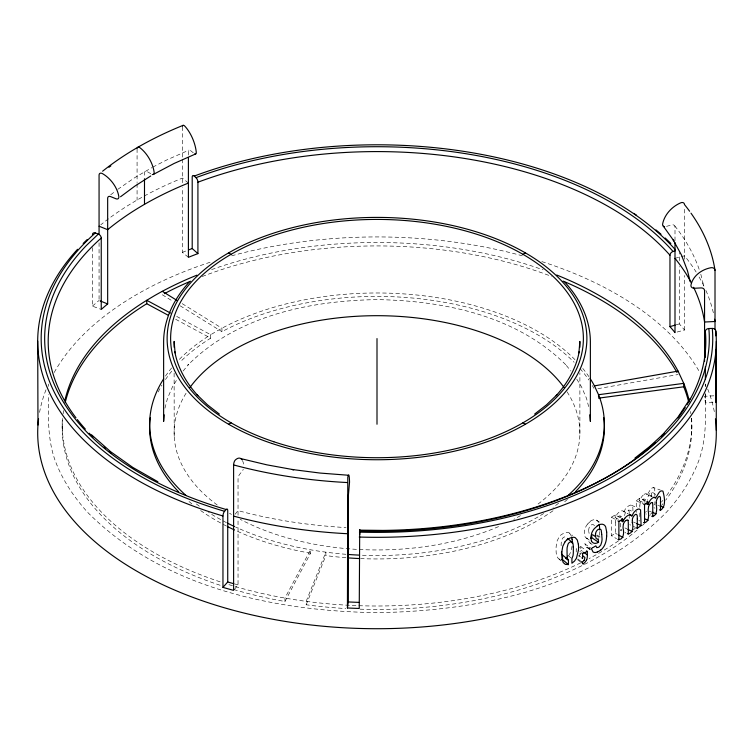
<?xml version="1.0" encoding="UTF-8"?>
<svg xmlns="http://www.w3.org/2000/svg" width="754" height="754" viewBox="0 0 754 754"><rect width="100%" height="100%" fill="white"/><g stroke="black" fill="none" stroke-linecap="round" stroke-linejoin="round"><path stroke-width="0.57" stroke-dasharray="3.77 2.83" d="M99.066 299.31L99.066 242.458M188.406 257.321L182.383 252.364L182.383 187.388M182.383 182.741L182.383 158.915M579.873 434.012L579.883 372.844M620.533 523.257L620.533 530.156L621.993 530.91M629.232 516.462L629.232 518.309M677.111 332.033L684.509 330.035A339.3 195.889 0 0 0 679.316 323.89L679.316 266.539M679.316 260.686L679.316 252.496M684.509 330.035L684.509 275.502M684.509 259.263L684.509 207.812M579.317 547.347L580.844 546.65L580.816 551.306M632.926 510.826C632.823 508.922 633.445 505.255 630.712 505.048C626.989 505.698 620.862 512.767 627.403 513.672M705.669 394.521C705.735 416.321 706.432 438.583 699.222 459.497C692.115 479.026 680.608 496.518 666.743 511.9L666.074 512.626C591.155 587.847 479.704 611.155 377 612.653C274.296 611.155 162.845 587.847 87.926 512.626L87.257 511.9C73.392 496.518 61.885 479.026 54.769 459.497C47.559 438.583 48.265 416.321 48.331 394.521M705.706 386.368L705.716 384.04M561.117 545.764L561.146 544.85A37.926 25.655 -49.5 0 1 561.278 542.456L562.248 538.856A2.875 1.923 -49.9 0 1 565.773 536.98L566.32 537.498M599.581 531.636L599.289 534.624A17.502 10.631 -57.5 0 1 598.817 537.112M639.863 505.472C639.731 502.277 642.625 496.264 646.451 500.354M615.509 522.098C615.302 518.837 618.968 513.191 622.314 517.433M572.097 546.084L570.882 551.909L568.403 556.179M624.566 515.613C624.896 511.674 628.713 507.319 632.587 512.192M580.589 553.238L578.657 557.206M164.947 408.225L167.463 398.423L172.562 386.679L177.265 379.083M652.05 496.716L647.196 494.775L651.117 488.479L653.379 487.48L660.24 489.996M306.181 604.774L325.851 555.585L325.851 552.154L306.181 601.353L306.181 604.774A314.814 181.752 0 0 0 345.756 608.535M642.672 502.258L639.533 500.892L641.268 497.451A7.823 3.638 -66.3 0 1 643.171 495.142A9.133 4.222 -66.1 0 1 644.076 494.398M618.459 519.327L615.132 517.498L617.121 514.181A7.823 4.204 -61.1 0 1 619.307 512.004A9.133 4.882 -60.9 0 1 620.354 511.335L621.626 510.854A6.155 3.327 -62 0 1 622.945 510.976L628.167 513.653M284.955 601.494L310.525 553.21L310.525 549.779L284.955 598.063L284.955 601.494A314.814 181.752 0 0 1 234.324 589.694M235.088 514.275L238.038 510.618A328.81 189.838 0 0 0 346.039 527.564M234.343 589.449L238.038 584.878L238.038 519.902M183.071 371.081L188.585 364.342L187.916 365.068C236.926 315.86 309.819 300.61 377 299.63C444.181 300.61 517.074 315.86 566.084 365.068L565.415 364.342L570.929 371.081M587.545 524.049L590.448 521.4M653.85 505.029L654.887 504.077L654.887 499.516M645.358 512.296L646.48 511.382M110.697 194.796L115.108 191.365M645.82 501.09L639.533 498.356L636.263 500.816L636.263 507.772M117.756 189.348L135.126 177.416L151.79 167.671M644.076 494.398L645.179 493.842A6.155 2.884 -67.1 0 1 646.319 493.879L652.04 496.198M620.533 530.156L621.833 529.317M588.808 541.4L589.741 542.871L590.938 543.078M615.5 522.107A29.962 16.833 -61.3 0 0 615.443 523.823L615.443 533.314L611.4 535.736L616.546 538.658M620.354 517.838L615.132 514.963L611.4 517.187L611.4 535.736M590.212 549.581L585.971 546.876L585.01 543.672M152.751 167.143L166.511 160.065L188.99 150.112M676.197 324.814L679.316 323.89M666.517 226.351L671.833 224.918A3.497 2.592 -38.9 0 1 675 226.926L675 240.667M675 258.339L680.287 256.916M681.343 256.633L684.509 255.785A339.3 195.889 0 0 1 696.149 272.062M597.865 388.696L678.053 374.54M713.85 395.812L704.556 396.284A328.81 189.838 0 0 1 705.358 402.89L715.838 402.57M655.537 494.473C650.532 489.459 647.752 495.227 647.648 499.289A29.218 13.553 -68.3 0 0 647.582 500.449M559.93 559.487C555.67 557.734 556.169 552.154 556.037 548.337A42.733 29.265 -48.3 0 1 556.198 546.254L557.197 540.703L559.487 536.424A7.625 5.061 -49.1 0 1 561.155 534.765L564.218 532.955L567.262 532.315A7.7 5.09 -49.9 0 1 568.893 532.673L572.644 535.529M657.658 505.095L658.77 505.5M92.44 247.614L92.44 306.133L101.243 309.432M653.925 507.734L655.019 508.158M653.614 487.536L654.736 489.384L654.887 495.859M631.437 505.152L637.526 508.026M649.203 511.108L651.362 511.966M645.829 513.87L646.366 514.096M649.562 515.416L650.099 515.632M651.098 492.777L651.663 494.219A19.057 8.558 -69.2 0 1 651.72 495.359L651.739 496.716M636.263 500.816L642.992 503.842M638.855 520.524L639.882 520.986M633.435 522.022L635.481 522.974M629.741 524.633L630.74 525.114M633.256 526.33L635.273 527.3M624.906 527.894L626.876 528.884M624.906 532.437L625.877 532.946M176.672 316.397L210.715 334.729L216.228 331.43A227.369 131.271 0 0 1 575.651 360.393M175.644 319.272L210.715 338.15A227.369 131.271 0 0 0 180.319 361.826M615.443 533.314L617.347 534.36M628.572 510.241L629.147 511.693A19.057 9.99 -64.2 0 1 629.213 512.833L629.232 513.672M611.4 517.187L616.546 520.109M150.762 173.684L146.973 171.488A3.497 2.017 60 0 0 144.495 172.92L144.495 177.576M619.845 515.943L620.457 517.47M182.176 303.636L221.94 328.244L221.94 331.675A227.369 131.271 0 0 1 574.124 362.269M162.298 294.748L173.232 301.515M180.187 305.832L221.94 331.675M643.633 499.044L644.208 501.24A40.32 19.189 -67.5 0 1 644.227 502.315M596.301 520.081L599.798 522.334M596.914 534.972L600.391 537.244M596.518 535.642L599.128 537.338M590.005 543.031L592.154 544.501M586.15 537.951L589.487 540.288M584.736 543.832L591.362 548.535M623.172 511.099L623.963 511.928M580.844 546.65L585.311 549.92M580.844 550.166L582.465 551.353M579.675 553.53L580.486 554.124M577.564 559.704L580.75 562.107M576.631 549.016L576.235 548.714L576.235 553.313M579.817 551.428L580.608 552.032M578.62 555.425L580.608 556.933M577.837 558.978L580.618 561.089M646.517 493.993L647.196 494.775M590.325 549.487L588.61 548.12L590.344 549.619M568.469 555.821L571.909 558.657M193.297 152.826L190.413 150.451A3.497 1.64 68 0 0 188.406 151.648L188.406 155.578M188.406 183.062L182.383 178.104A339.3 195.889 0 0 0 100.81 224.777M569.581 533.087L571.57 536.443M558.931 559.025L561.108 560.919M674.773 225.936C685.556 239.404 694.264 254.579 699.721 270.969M576.735 379.083L581.438 386.679L586.537 398.423L589.053 408.225M594.388 525.811L594.237 525.519A5.071 3.11 -55.9 0 0 593.021 524.586L592.87 524.558A3.346 2.064 -55.8 0 0 590.146 525.934A3.77 2.347 -55.7 0 0 589.147 527.677L588.865 528.79A12.441 7.785 -55.4 0 0 588.704 531.278M589.138 533.455L588.704 531.278M700.805 274.192L703.802 286.228L703.539 285.153M174.212 436.406L174.117 372.844M48.284 384.04L48.294 386.368M705.358 384.163L705.358 386.5M705.358 393.531L705.358 402.89M691.804 425.803L691.804 429.224M639.807 512.974L639.807 516.688M639.533 498.356L639.533 500.892M636.263 511.25L636.263 512.409M615.132 514.963L615.132 517.498M238.038 515.255L238.038 479.205A3.497 1.206 -74.9 0 1 239.518 474.511L242.354 471.005A3.497 1.206 -74.9 0 0 243.25 469.299M210.715 338.15L210.715 334.729A227.369 131.271 0 0 0 178.783 359.95M182.383 126.936L182.383 157.85M137.077 148.887L137.077 182.609M137.077 183.769L137.077 200.055M62.196 425.84L62.196 429.262M567.083 391.882A202.883 117.134 0 0 1 536.773 505.001M520.458 515.642A202.883 117.134 0 0 1 513.794 519.317M498.582 526.584A202.883 117.134 0 0 1 240.206 519.317M231.506 514.454A202.883 117.134 0 0 1 229.508 513.248M217.227 505.001A202.883 117.134 0 0 1 186.907 391.882M39.547 412.419A339.3 195.889 0 0 1 46.267 389.083M54.194 372.495A339.3 195.889 0 0 1 212.157 261.6M231.657 255.813A339.3 195.889 0 0 1 522.343 255.813M541.843 261.6A339.3 195.889 0 0 1 699.231 371.468M707.733 389.083A339.3 195.889 0 0 1 714.453 412.419M558.601 503.238A227.369 131.271 0 0 1 553.012 507.338M543.681 513.531A227.369 131.271 0 0 1 360.657 555.18M345.963 554.294A227.369 131.271 0 0 1 235.521 527.008M226.473 522.635A227.369 131.271 0 0 1 208.594 512.447M199.386 506.198A227.369 131.271 0 0 1 195.578 503.37M165.484 376.105A227.369 131.271 0 0 1 171.592 367.98M582.785 368.433A227.369 131.271 0 0 1 588.836 376.576M691.644 418.225A314.814 181.752 0 0 1 665.659 496.782M662.907 500.336A314.814 181.752 0 0 1 661.475 502.098M653.039 511.636A314.814 181.752 0 0 1 649.741 515.029M635.518 527.97A314.814 181.752 0 0 1 632.974 530.062M618.525 540.835A314.814 181.752 0 0 1 589.062 558.582M580.721 562.823A314.814 181.752 0 0 1 227.717 584.275M220.121 581.834A314.814 181.752 0 0 1 62.346 418.461M211.601 269.602A314.814 181.752 0 0 1 543.106 269.857M238.038 584.878A328.81 189.838 0 0 1 234.579 583.926M92.44 306.133A339.3 195.889 0 0 1 99.066 300.469M182.383 252.364A339.3 195.889 0 0 1 185.635 251.063M699.081 276.954A339.3 195.889 0 0 1 703.991 286.294M705.923 290.497A339.3 195.889 0 0 1 713.529 313.57M586.282 547.187A7.012 4.411 -55.8 0 0 588.337 547.866L588.601 547.866A8.991 5.693 -57 0 0 589.967 547.564M590.42 521.137A10.122 6.126 -57.3 0 1 598.563 522.56M587.583 524.096A9.548 5.872 -55.1 0 0 585.208 528.139L584.331 531.777A15.4 9.774 -54.5 0 0 584.293 533.521L584.802 536.122A9.651 6.089 -55 0 0 586.508 538.196L587.762 538.667A7.964 5.024 -56.8 0 0 589.176 538.667M639.807 507.206A29.962 14.694 -66.6 0 1 639.854 505.482M691.39 418.244A314.814 181.752 0 0 1 665.659 500.204M662.907 503.766A314.814 181.752 0 0 1 661.475 505.529M644.067 523.907A314.814 181.752 0 0 1 642.389 525.444M637.196 529.996A314.814 181.752 0 0 1 359.535 609.157M220.121 585.264A314.814 181.752 0 0 1 62.591 418.479M63.082 413.946A314.814 181.752 0 0 1 63.59 410.553M202.195 276.52A314.814 181.752 0 0 1 551.466 276.388M690.56 411.448A314.814 181.752 0 0 1 690.881 413.71M567.498 499.336A227.369 131.271 0 0 1 563.153 503.05M553.012 510.769A227.369 131.271 0 0 1 360.657 558.61M345.963 557.715A227.369 131.271 0 0 1 325.851 555.585M310.525 553.21A227.369 131.271 0 0 1 235.521 530.439M226.473 526.056A227.369 131.271 0 0 1 199.386 509.629M191.912 503.917A227.369 131.271 0 0 1 187.52 500.232M158.217 391.957A227.369 131.271 0 0 1 161.94 385.068M165.484 379.526A227.369 131.271 0 0 1 172.327 370.516M580.005 368.565A227.369 131.271 0 0 1 588.836 380.007M592.342 385.548A227.369 131.271 0 0 1 593.926 388.357M242.439 460.496A24.486 8.445 -74.9 0 1 243.806 465.868"/><path stroke-width="1.13" d="M99.066 234.334L99.066 175.041A3.497 2.337 50.5 0 1 102.403 173.58A24.486 16.381 50.5 0 1 118.84 196.596A3.497 2.337 50.5 0 1 116.012 198.792L110.527 196.568A3.497 2.337 50.5 0 0 107.662 198.264L107.662 303.947A328.81 189.838 0 0 0 101.243 309.432L101.243 238.038A3.497 2.394 48.4 0 0 98.303 234.079L95.372 232.977A3.497 2.394 48.4 0 0 92.45 234.485M241.987 459.742A24.486 8.445 -74.9 0 0 235.333 459.987A3.497 1.206 -74.9 0 0 233.608 464.935L233.608 590.363A339.3 195.889 0 0 1 222.958 587.366L222.958 515.962A3.497 1.301 -73.6 0 1 224.551 511.316L226.134 509.516A332.326 191.865 0 0 1 86.192 245.681L98.303 234.079M222.958 587.366L227.727 581.975L227.727 510.571A3.497 1.301 -73.6 0 0 226.134 509.516M359.79 534.511L359.705 529.525L359.243 608.45A339.3 195.889 0 0 1 347.424 607.978L347.783 477.386A24.486 1.744 -87.1 0 1 349.536 482.23L348.348 495.708L348.339 601.937L347.424 607.978M715.009 329.621L715.009 270.328A339.3 195.889 0 0 0 690.984 213.156M715.838 402.57L715.838 349.903M715.838 335.85L715.838 331.176A3.497 2.856 -5.2 0 0 712.341 328.424L708.845 328.527A332.326 191.865 0 0 1 382.994 530.411L359.611 530.156M716.272 430.214L716.3 341.421M568.45 564.605L562.531 559.6L562.541 555.019L568.459 560.024L568.45 564.605L565.34 564.378L563.229 562.569L562.069 559.025L561.749 553.417A42.95 29.463 -48.2 0 1 561.853 551.881M567.602 559.694L565.877 558.28L565.877 557.423M586.527 550.816L587.347 551.41L587.338 555.491A12.045 7.757 -53.6 0 1 586.744 559.666M601.739 534.36L601.174 530.062A5.127 3.148 -55.9 0 0 599.92 529.157L599.76 529.129A3.534 2.177 -55.8 0 0 596.951 530.543A3.883 2.403 -55.8 0 0 596.235 531.617A3.619 2.253 -55.7 0 0 595.933 532.296L595.622 533.408M601.739 534.567L602.069 539.251A26.399 16.154 -56.9 0 1 601.711 542.051L600.75 545.057L598.855 547.197L596.791 547.64L595.839 545.868L593.049 547.536M660.504 500.665L660.485 498.686A18.482 8.294 -69.2 0 0 660.429 497.546C659.524 493.484 655.546 500.562 656.282 502.729M637.29 518.705L637.271 516.726A18.482 9.689 -64.2 0 0 637.196 515.585C636.423 511.41 631.579 517.894 632.38 520.467M660.504 500.91L660.504 510.232L659.401 509.817M632.304 522.437C633.633 526.763 632.86 534.548 627.337 533.709M637.29 518.95L637.281 528.271L636.282 527.791M606.678 536.113L606.376 539.11A17.097 10.396 -57.5 0 1 605.622 542.541A10.528 6.673 -57.5 0 1 600.665 550.231M561.815 551.9L562.767 546.339L564.963 541.909M578.375 550.401L576.461 558.214L574.501 561.117L571.9 563.238L571.909 558.657L573.012 555.679A31.348 20.886 -50.8 0 0 573.332 552.38L573.342 547.216M164.183 414.813L163.627 421.392L163.627 341.421C163.816 319.281 174.212 298.367 189.056 282.335M348.339 527.677L347.424 533.719A339.3 195.889 0 0 1 233.608 516.113M648.515 507.112L648.251 509.11A29.114 14.279 -66.6 0 0 648.195 510.854C649.081 515.02 649.128 523.21 643.501 522.616M623.426 524.294L623.124 526.273A29.114 16.362 -61.3 0 0 623.058 528.007C624.303 532.494 623.69 540.42 617.941 539.449M653.661 497.357C657.526 500.006 657.912 489.035 662.936 491.108C664.481 497.056 666.423 506.594 660.504 510.232M645.292 503.399L647.912 504.539L649.712 501.042A8.256 3.836 -66.2 0 1 651.663 498.696A9.727 4.486 -66 0 1 652.596 497.942L653.972 497.291A6.381 2.988 -67.3 0 1 655.103 497.461L655.82 498.224M629.373 514.671L631.843 515.924L633.926 512.343L636.357 509.94L638.958 508.893L640.57 509.892L641.098 525.595L637.281 528.271M620.354 520.364L622.729 521.674L624.793 518.309M690.362 398.338L677.959 417.179L662.182 435.152M584.067 560.373L582.201 562.296L581.409 561.692M556.16 395.624C567.394 383.277 576.131 368.386 579.166 351.826L578.902 352.91L579.883 341.421L579.883 347.245M556.829 394.898L546.537 404.813L534.624 414.087M662.86 434.408L649.656 446.557L634.906 458.102M656.263 502.748A28.369 13.157 -68.3 0 0 656.206 504.718C657.186 508.705 657.073 516.782 651.701 516.301M102.591 171.224C126.842 151.856 154.41 136.992 183.099 125.343M120.546 196.756L134.815 186.153L150.753 175.974M600.599 550.043L599.553 550.816A12.224 7.813 -57.9 0 1 597.319 552.013M646.866 501.551L647.912 502.004L644.538 504.539L644.538 523.087M567.055 539.751L570.194 537.941L573.304 537.253A8.021 5.306 -50.1 0 1 575.368 537.762L577.31 540.043L578.318 544.265M597.253 526.019L594.265 528.705A9.755 5.994 -55.1 0 0 592.39 531.598A9.416 5.872 -55.1 0 0 591.815 532.824L590.947 536.471A14.92 9.472 -54.5 0 0 590.91 538.224L591.438 540.816M566.377 557.96L565.877 558.28M621.786 518.62L622.729 519.138L621.777 519.723M620.815 520.298L621.296 520.006M620.335 520.58L618.883 521.438L618.883 539.987M592.493 547.866L591.362 548.535L592.964 551.853A7.201 4.533 -55.8 0 0 595.057 552.503L595.321 552.503A9.472 5.994 -57.1 0 0 596.772 552.182L597.319 552.003M228.594 424.248L231.073 422.824M522.927 254.315L525.406 252.892M153.599 174.306L174.117 163.458L195.786 153.873M586.753 551.674L587.347 551.41M586.16 551.947L584.388 552.739M583.794 553.002L582.597 553.53L581.805 552.936M675.16 250.856L673.086 251.468A3.497 2.545 -41.4 0 0 669.967 255.238L669.967 326.642A328.81 189.838 0 0 1 675 332.599L675 242.637M669.967 326.642L675.16 325.115M590.052 378.414A227.369 131.271 0 0 1 594.435 385.869L678.053 371.109L683.746 383.362A314.814 181.752 0 0 1 689.279 401.241M562.531 559.6L561.278 559.713M598.535 398.15L683.746 386.793A314.814 181.752 0 0 1 688.76 402.419M348.395 475.246L320.035 473.06L292.09 469.488L293.664 469.723L266.878 464.841L240.922 458.639M659.873 505.906L663.756 507.319M652.446 512.4L656.225 513.898M99.066 226.209L107.662 229.687A328.81 189.838 0 0 1 188.406 183.062M100.141 300.903L107.662 303.947M644.529 518.743L648.195 520.335M643.501 504.077L644.538 504.539M567.47 538.403L572.361 542.456M636.499 523.455L641.098 525.595M627.865 529.383L632.304 531.636M170.489 313.07L146.757 300.29A314.814 181.752 0 0 0 64.919 400.355M196.954 275.153A314.814 181.752 0 0 0 154.391 295.728L146.757 300.29L146.757 303.721L168.425 315.379M618.78 535.142L623.058 537.489M617.941 520.91L618.883 521.438M157.897 481.74L132.789 467.405L110.687 451.75L91.573 434.832M228.594 252.892L231.073 254.315M522.927 422.824L525.406 424.248M162.298 291.327L177.209 300.554M592.578 534.709L595.142 536.424M591.72 535.02L591.72 537.687L598.572 542.277L598.205 538.874A3.516 2.196 -56.7 0 1 597.347 539.025A3.789 2.366 -56.5 0 1 596.857 538.931A4.1 2.554 -56.4 0 1 596.084 538.356L595.462 535.906A12.121 7.587 -55.4 0 1 595.585 533.417M583.69 552.239L587.347 554.916M582.493 555.623L584.906 557.413L584.52 559.487A3.459 2.253 -53.1 0 1 584.067 560.373M582.342 563.313L583.144 563.907A8.209 5.495 -53.8 0 0 586.706 559.722M581.805 557.837L582.597 558.441L582.597 553.53M219.376 414.087L207.463 404.813L197.171 394.898M197.916 253.617L197.916 182.214A3.497 1.555 69.4 0 0 196.012 177.671L194.108 175.974A3.497 1.555 69.4 0 0 192.204 177.133L192.204 248.537L197.916 253.617A328.81 189.838 0 0 0 188.406 257.321L188.406 157.539M564.944 282.335C579.788 298.367 590.184 319.281 590.373 341.421L590.373 421.392L589.816 414.813M197.84 395.624C186.606 383.277 177.869 368.386 174.834 351.826L175.098 352.91L174.117 341.421L174.117 347.245M663.332 226.2L673.878 240.903L673.218 239.951L681.493 255.088L687.441 270.592L690.221 281.685M631.843 515.924L631.013 515.105A6.381 3.459 -62.1 0 0 629.713 514.85L628.11 515.406A9.727 5.193 -60.8 0 0 627.045 516.094A8.256 4.43 -61 0 0 624.802 518.318M582.201 562.296L583.144 563.907M594.435 385.869L598.535 394.719L598.535 397.009M628.063 520.618L628.27 522.249A39.114 21.47 -62.3 0 1 628.299 523.333L628.308 534.218M652.549 503.154L652.738 504.765A39.114 18.614 -67.5 0 1 652.757 505.849L652.766 516.735M599.194 524.369L599.543 526.989A41.988 25.212 -57.9 0 1 599.609 529.883M571.796 537.385L572.088 539.383M567.112 556.282L567.027 549.873A36.823 24.91 -49.5 0 1 567.159 547.479L568.073 544.02A2.988 2.008 -49.8 0 1 571.768 541.938M606.687 532.051L605.707 526.98A10.396 6.286 -57.3 0 0 597.225 525.821M37.7 341.128L37.973 425.002M708.845 328.527A3.497 2.856 -5.2 0 0 705.358 331.487L705.358 357.245M705.358 366.604L705.358 379.479M704.556 361.477L704.556 290.61A3.497 2.846 -8.6 0 0 701.069 287.924L694.396 288.264A3.497 2.846 -8.6 0 1 690.956 285.106A24.486 19.915 -8.6 0 1 710.947 267.717A3.497 2.846 -8.6 0 1 715.009 270.328M683.746 386.793L683.746 383.362L598.535 394.719A227.369 131.271 0 0 1 568.337 495.161M647.912 502.004L647.912 504.539M622.729 519.138L622.729 521.674M377 338.565L377 424.248M144.495 178.736L144.495 204.334M224.569 511.287A335.813 193.882 0 0 1 95.315 232.958M195.993 177.661A332.326 191.865 0 0 1 673.096 251.506M712.276 328.424A335.671 193.797 0 0 1 359.432 532.126M194.193 176.087A335.671 193.797 0 0 1 675.509 249.885M189.876 387.565A202.883 117.134 0 0 1 377 315.69A202.883 117.134 0 0 1 564.124 387.565M715.433 418.847A339.3 195.889 0 0 1 377 628.713A339.3 195.889 0 0 1 38.567 418.847M359.526 555.133A227.369 131.271 0 0 1 348.216 554.463M234.494 526.537A227.369 131.271 0 0 1 227.463 523.135M185.823 495.303A227.369 131.271 0 0 1 163.656 378.857M556.716 275.022A314.814 181.752 0 0 1 678.053 371.109M188.905 249.791A339.3 195.889 0 0 1 192.204 248.537M714.641 319.234A339.3 195.889 0 0 1 715.009 321.496L704.556 322.024A328.81 189.838 0 0 0 693.586 287.302M358.838 602.371A328.81 189.838 0 0 1 348.339 601.937M233.721 583.69A328.81 189.838 0 0 1 227.727 581.975M715.838 331.176A339.3 195.889 0 0 1 359.243 537.046M222.958 515.972A339.3 195.889 0 0 1 77.568 249.291M83.157 243.476A339.3 195.889 0 0 1 87.275 239.47M633.784 213.382A339.3 195.889 0 0 1 636.574 215.267M655.952 229.904A339.3 195.889 0 0 1 661.041 234.277M665.132 237.972A339.3 195.889 0 0 1 670.843 243.476M598.572 542.249A8.426 5.316 -56.9 0 1 594.491 543.314L594.029 543.219A9.566 6.041 -55 0 1 591.409 540.835M572.163 539.336A44.74 29.434 -51.9 0 1 572.333 543.351M562.371 555.17A10.094 6.805 -50 0 1 561.457 552.296M591.72 537.668A7.964 5.024 -56.8 0 1 590.684 538.215M648.468 507.122A4.222 2.055 -66.7 0 1 650.504 503.333M650.721 503.238A3.157 1.489 -66.2 0 1 652.71 502.918M632.295 522.447A28.369 15.259 -63.2 0 1 632.361 520.477M623.379 524.294A4.222 2.356 -61.4 0 1 625.707 520.656M625.952 520.571A3.157 1.715 -61 0 1 628.242 520.401M606.668 532.06A41.583 24.967 -57.9 0 1 606.65 536.122M572.578 542.305A17.634 11.781 -50.4 0 1 573.238 547.253M568.29 560.184A9.859 6.645 -50 0 1 567.338 556.207M578.393 544.228A43.393 28.558 -51.9 0 1 578.459 550.373M564.982 541.919A7.945 5.269 -49.1 0 1 567.065 539.77M65.183 402.655A314.814 181.752 0 0 1 146.757 303.721M164.334 293.664A314.814 181.752 0 0 1 190.555 281.223M563.115 281.091A314.814 181.752 0 0 1 676.979 372.542M603.69 417.593A227.369 131.271 0 0 1 575.509 491.683M359.526 558.563A227.369 131.271 0 0 1 348.216 557.894M234.494 529.968A227.369 131.271 0 0 1 227.463 526.556M178.632 491.834A227.369 131.271 0 0 1 150.282 417.763M705.358 331.487A328.81 189.838 0 0 1 687.054 404.606M685.226 407.518A328.81 189.838 0 0 1 677.931 417.923M664.576 433.456A328.81 189.838 0 0 1 661.286 436.811M655.292 442.532A328.81 189.838 0 0 1 359.79 530.995M110.989 453.003A328.81 189.838 0 0 1 109.16 451.542M105.579 448.573A328.81 189.838 0 0 1 103.826 447.075M93.034 437.122A328.81 189.838 0 0 1 89.17 433.192M85.372 429.111A328.81 189.838 0 0 1 77.342 419.573M75.984 417.81A328.81 189.838 0 0 1 101.243 238.038M197.916 182.214A328.81 189.838 0 0 1 669.967 255.238M675 258.339A328.81 189.838 0 0 1 691.437 283.061M347.424 482.551A339.3 195.889 0 0 1 233.608 464.935M108.972 167.284A339.3 195.889 0 0 1 110.847 165.899M689.599 211.233A339.3 195.889 0 0 0 684.509 204.607A3.497 2.592 -38.9 0 0 680.815 202.788A24.486 18.115 -38.9 0 0 662.625 224.07A3.497 2.592 -38.9 0 0 664.576 226.671M182.459 126.229A3.497 1.64 68 0 1 184.73 126.05A24.486 11.47 68 0 1 196.238 151.912A3.497 1.64 68 0 1 194.683 153.901M137.143 148.274A3.497 2.017 60 0 1 139.961 147.737A24.486 14.137 60 0 1 154.146 172.308A3.497 2.017 60 0 1 152.27 174.476M272.062 443.503A209.876 121.168 0 0 0 586.876 338.565A209.876 121.168 0 0 0 272.062 233.636A209.876 121.168 0 0 0 272.062 443.503M273.815 441.759A206.379 119.151 0 0 0 583.379 338.565A206.379 119.151 0 0 0 273.815 235.38A206.379 119.151 0 0 0 273.815 441.759"/></g></svg>
